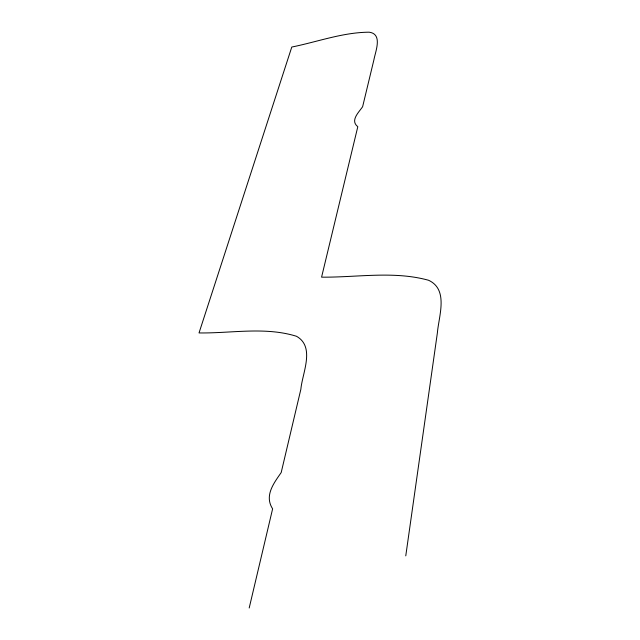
<?xml version="1.0" encoding="UTF-8"?>
<svg xmlns="http://www.w3.org/2000/svg" width="640" height="640" viewBox="0 0 640 640"><rect width="100%" height="100%" fill="white"/><g stroke="black" fill="none" stroke-linecap="round" stroke-linejoin="round"><path stroke-width="0.96" d="M405.768 555.864L437.4 332.736C438.8 315.976 448.808 289.528 428.56 280.264C393.856 270.672 357.048 277.504 321.576 277.16L357.808 126.696C349.84 120.56 358.872 112.272 362.624 106.712L373.92 59.784C375.464 51.296 382.936 33.984 369.184 32.192C342.792 32.344 317.448 41.872 291.784 47.04L199.024 332.936C231.32 333.408 265.152 326.488 296.544 336.296C315.44 347.016 302.296 373.016 300.864 389.248L281.184 472.576C273.728 483.312 264.144 495.712 272.616 508.84L249.192 608"/></g></svg>
